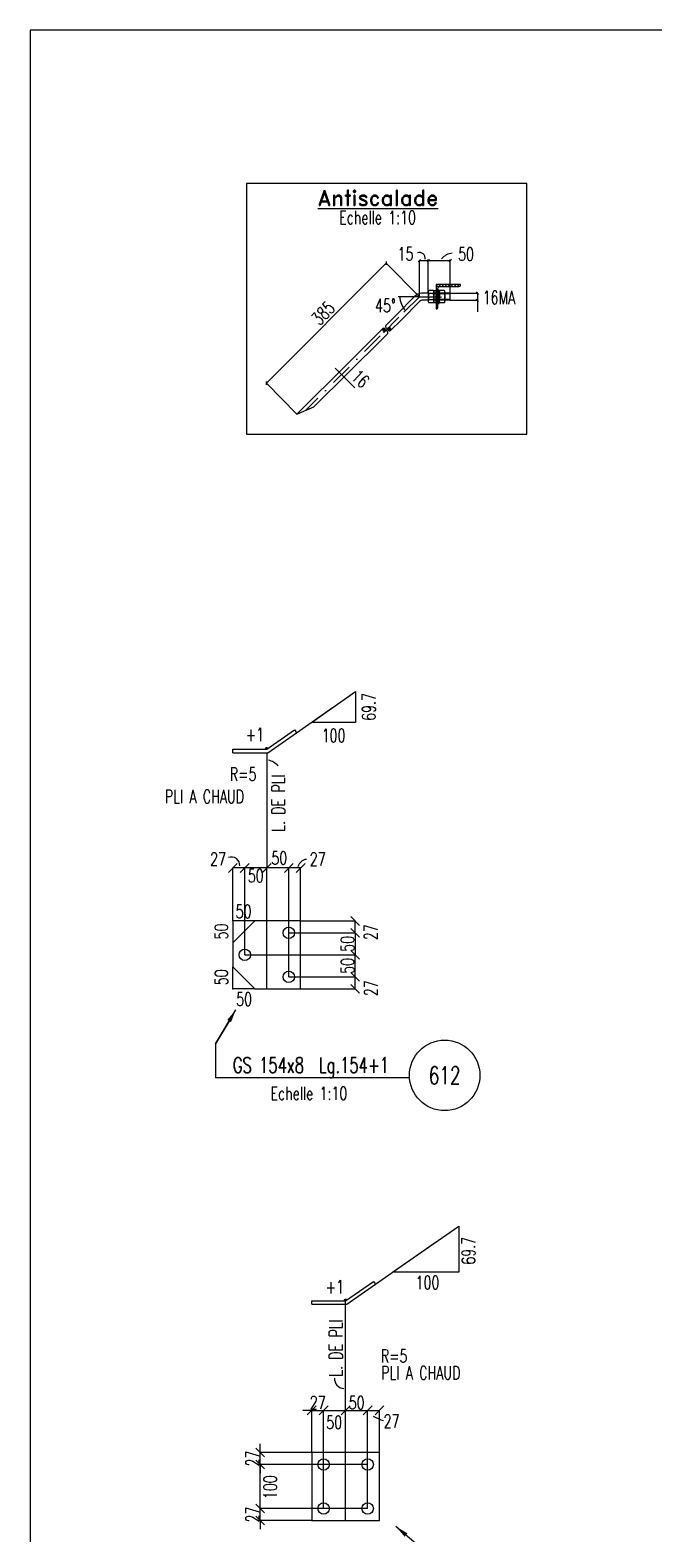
# Model space of a CAD drawing. Extents: x 591592 to 607812, y -3756 to 7724.
# Drawn here: x 591592 to 594425, y 899 to 7724 of the extents above; entities that cross this region are included whole.
import ezdxf
from ezdxf.enums import TextEntityAlignment as Align

# ---------------------------------------------------------------- set-up
doc = ezdxf.new("R2010")
doc.units = 0
doc.header["$LTSCALE"] = 200
doc.header["$MEASUREMENT"] = 0
doc.linetypes.add('DASHDOT', pattern=[1, 0.5, -0.25, 0, -0.25])
doc.linetypes.add('DASHED', pattern=[0.75, 0.5, -0.25])
doc.layers.get('0').update_dxf_attribs({"linetype": 'CONTINUOUS'})
for name, color, linetype in [('BOLLINI_1', 7, 'CONTINUOUS'), ('FORI', 2, 'CONTINUOUS'), ('LINEA-MEDIA', 7, 'CONTINUOUS'), ('LINEA-SOTTILE', 2, 'CONTINUOUS'), ('LINEE_PIASTRA', 2, 'CONTINUOUS'), ('LINEE_PIASTRE', 2, 'CONTINUOUS'), ('LS', 7, 'CONTINUOUS'), ('MZ', 6, 'DASHDOT'), ('PIASTRE', 5, 'CONTINUOUS'), ('PIEGA', 4, 'CONTINUOUS'), ('PIEGA_C_3488_50', 7, 'CONTINUOUS')]:
    doc.layers.add(name, color=color, linetype=linetype)
doc.styles.add('QUOTE', font='ROMANS8.SHX', dxfattribs={"width": 0.7})
doc.styles.add('RD', font='ROMAND8.SHX', dxfattribs={"width": 0.7})
doc.styles.add('RQL', font='ROMANS8.SHX', dxfattribs={"width": 0.7})
doc.styles.add('RS', font='ROMANS8.shx', dxfattribs={"width": 0.7})
doc.styles.get("Standard").update_dxf_attribs({"font": 'ROMANS8.SHX', "width": 0.7})
doc.dimstyles.new('TRATTO', dxfattribs={"dimscale": 0, "dimtxt": 60, "dimasz": 40, "dimexe": 0, "dimexo": 0, "dimgap": 5, "dimtad": 1, "dimrnd": 0.5, "dimdsep": 46, "dimtxsty": 'RS', "dimblk1": 'OBLIQUE', "dimblk2": 'OBLIQUE', "dimsah": 1, "dimcen": 0.09, "dimclrd": 2, "dimclre": 2, "dimclrt": 7, "dimadec": 0, "dimazin": 0, "dimtfac": 1, "dimtix": 1, "dimtmove": 2, "dimatfit": 3, "dimfxl": 1, "dimtolj": 1, "dimtzin": 0, "dimarcsym": 0})

# ---------------------------------------------------------------- blocks, each defined once
blk = doc.blocks.new('*X32')
at = {"color": 0}
for p, q in [((26073.1, 12653.6), (26073.1, 12654.8)), ((26073.1, 12653.3), (26073.1, 12653.3)), ((26073.1, 12652.2), (26073.1, 12653)), ((26073.8, 12654.7), (26073.8, 12655.5)), ((26073.8, 12654.4), (26073.8, 12654.4)), ((26073.8, 12652.5), (26073.8, 12654.1)), ((26073.8, 12652.2), (26073.8, 12652.2)), ((26074.4, 12655.8), (26074.4, 12655.9)), ((26074.4, 12655.5), (26074.4, 12655.5)), ((26074.4, 12653.6), (26074.4, 12655.2)), ((26074.4, 12653.3), (26074.4, 12653.3)), ((26074.4, 12651.8), (26074.4, 12653)), ((26075, 12654.7), (26075, 12656.1)), ((26075, 12654.4), (26075, 12654.4)), ((26075, 12652.5), (26075, 12654.1)), ((26075, 12652.2), (26075, 12652.2)), ((26075, 12651.8), (26075, 12651.9)), ((26075, 12648.1), (26075, 12648.1)), ((26075.6, 12655.8), (26075.6, 12656.1)), ((26075.6, 12655.5), (26075.6, 12655.5)), ((26075.6, 12653.6), (26075.6, 12655.2)), ((26075.6, 12653.3), (26075.6, 12653.3)), ((26075.6, 12652), (26075.6, 12653)), ((26075.6, 12647), (26075.6, 12648.3)), ((26076.2, 12654.7), (26076.2, 12655.9)), ((26076.2, 12654.4), (26076.2, 12654.4)), ((26076.2, 12652.5), (26076.2, 12654.1)), ((26076.2, 12648.1), (26076.2, 12648.3)), ((26076.9, 12653.6), (26076.9, 12655.2)), ((26076.9, 12653.3), (26076.9, 12653.3)), ((26076.9, 12647), (26076.9, 12648.2)), ((26073.8, 12645.9), (26073.8, 12647)), ((26073.8, 12645.6), (26073.8, 12645.6)), ((26073.8, 12644.6), (26073.8, 12645.3)), ((26074.4, 12647), (26074.4, 12647.8)), ((26074.4, 12646.7), (26074.4, 12646.7)), ((26074.4, 12644.8), (26074.4, 12646.4)), ((26074.4, 12644.5), (26074.4, 12644.5)), ((26074.4, 12644.2), (26074.4, 12644.2)), ((26075, 12647.8), (26075, 12647.8)), ((26075, 12645.9), (26075, 12647.5)), ((26075, 12645.6), (26075, 12645.6)), ((26075, 12644), (26075, 12645.3)), ((26075.6, 12646.7), (26075.6, 12646.7)), ((26075.6, 12644.8), (26075.6, 12646.4)), ((26075.6, 12644.5), (26075.6, 12644.5)), ((26075.6, 12644), (26075.6, 12644.2)), ((26076.2, 12647.8), (26076.2, 12647.8)), ((26076.2, 12645.9), (26076.2, 12647.5)), ((26076.2, 12645.6), (26076.2, 12645.6)), ((26076.2, 12644.2), (26076.2, 12645.3)), ((26076.9, 12646.7), (26076.9, 12646.7)), ((26076.9, 12644.8), (26076.9, 12646.4)), ((26077.5, 12645.9), (26077.5, 12647.5)), ((26077.5, 12645.6), (26077.5, 12645.6))]:
    blk.add_line(p, q, dxfattribs=at)
blk = doc.blocks.new('MRKR_98')
blk.add_point((0, 0))
at = {"color": 7, "style": 'QUOTE', "width": 0.5, "flags": 1}
for tag, p in [('TI', (3.7, 6.8)), ('NFORI', (3.7, 5.3)), ('AUX2', (3.7, 4.9)), ('FAM', (3.7, 4.5)), ('AUX1', (3.7, 4.2)), ('COMMESSA', (3.7, 3.8)), ('SPESSORE', (3.7, 2.5)), ('SV', (3.7, 1.8)), ('QUA', (3.7, 1.1)), ('DI_S', (3.7, 6.4)), ('D_S', (3.7, 6)), ('E_S', (3.7, 5.7)), ('MD', (3.7, 3.5)), ('MP', (3.7, 3.2)), ('LARGHEZZA', (3.7, 2.8)), ('NP', (3.7, 2.1)), ('PESO', (3.7, 1.4)), ('LUN', (3.7, 0.8)), ('PROF', (3.7, 0.4)), ('POS', (3.7, 0.1))]:
    blk.add_attdef(tag, p, '', height=0.2, dxfattribs=at)
at = {"color": 7, "flags": 1}
for tag, p in [('LAV1', (5.3, 6.9)), ('LAV2', (5.3, 6.5)), ('LAV3', (5.3, 6.2)), ('LAV4', (5.3, 5.9)), ('LAV5', (5.3, 5.5)), ('LAV6', (5.3, 5.2)), ('LAV7', (5.3, 4.9)), ('LAV8', (5.3, 4.5)), ('LAV9', (5.3, 4.2)), ('LAV10', (5.3, 3.9))]:
    blk.add_attdef(tag, p, '', height=0.2, dxfattribs=at)
blk = doc.blocks.new('16')
blk.add_circle((0, 0), 1)
blk = doc.blocks.new('_OBLIQUE')
at = {"color": 0, "linetype": 'ByBlock'}
blk.add_line((-0.5, -0.5), (0.5, 0.5), dxfattribs=at)
blk = doc.blocks.new('*D144')
at = {"layer": 'LS', "color": 2, "lineweight": -2, "transparency": 16777216}
for p, q in [((592871.2, 1459.8), (592831.2, 1459.8)), ((592871.2, 1268.4), (592871.2, 1459.8)), ((592871.2, 1459.8), (592925.2, 1459.8)), ((592925.2, 1014.4), (592925.2, 1459.8)), ((592925.2, 1459.8), (592965.2, 1459.8))]:
    blk.add_line(p, q, dxfattribs=at)
at = {"layer": 'LS', "color": 2, "lineweight": -2, "transparency": 16777216, "xscale": 40, "yscale": 40, "zscale": 40}
blk.add_blockref('_OBLIQUE', (592871.2, 1459.8), dxfattribs=at)
at = {"layer": 'LS', "color": 2, "lineweight": -2, "transparency": 16777216, "xscale": 40, "yscale": 40, "zscale": 40, "rotation": 180.0000000000001}
blk.add_blockref('_OBLIQUE', (592925.2, 1459.8), dxfattribs=at)
at = {"layer": 'LS', "color": 7, "transparency": 16777216, "insert": (592898.2, 1494.8), "char_height": 60, "attachment_point": 5, "style": 'RS'}
blk.add_mtext('\\A1;27', dxfattribs=at)
blk = doc.blocks.new('*D145')
at = {"layer": 'LS', "color": 2, "lineweight": -2, "transparency": 16777216}
for p, q in [((592925.2, 1214.4), (592925.2, 1459.8)), ((592925.2, 1459.8), (593025.2, 1459.8)), ((593025.2, 1214.4), (593025.2, 1459.8))]:
    blk.add_line(p, q, dxfattribs=at)
at = {"layer": 'LS', "color": 2, "lineweight": -2, "transparency": 16777216, "xscale": 40, "yscale": 40, "zscale": 40, "rotation": 180.0000000000001}
blk.add_blockref('_OBLIQUE', (592925.2, 1459.8), dxfattribs=at)
at = {"layer": 'LS', "color": 2, "lineweight": -2, "transparency": 16777216, "xscale": 40, "yscale": 40, "zscale": 40}
blk.add_blockref('_OBLIQUE', (593025.2, 1459.8), dxfattribs=at)
at = {"layer": 'LS', "color": 7, "transparency": 16777216, "insert": (592973.2, 1405.7), "char_height": 60, "attachment_point": 5, "style": 'RS'}
blk.add_mtext('\\A1;50', dxfattribs=at)
blk = doc.blocks.new('*D146')
at = {"layer": 'LS', "color": 2, "lineweight": -2, "transparency": 16777216}
for p, q in [((593025.2, 1214.4), (593025.2, 1459.8)), ((593025.2, 1459.8), (593125.2, 1459.8)), ((593125.2, 1014.4), (593125.2, 1459.8))]:
    blk.add_line(p, q, dxfattribs=at)
at = {"layer": 'LS', "color": 2, "lineweight": -2, "transparency": 16777216, "xscale": 40, "yscale": 40, "zscale": 40, "rotation": 180.0000000000001}
blk.add_blockref('_OBLIQUE', (593025.2, 1459.8), dxfattribs=at)
at = {"layer": 'LS', "color": 2, "lineweight": -2, "transparency": 16777216, "xscale": 40, "yscale": 40, "zscale": 40}
blk.add_blockref('_OBLIQUE', (593125.2, 1459.8), dxfattribs=at)
at = {"layer": 'LS', "color": 7, "transparency": 16777216, "insert": (593075.2, 1494.8), "char_height": 60, "attachment_point": 5, "style": 'RS'}
blk.add_mtext('\\A1;50', dxfattribs=at)
blk = doc.blocks.new('*D147')
at = {"layer": 'LS', "color": 2, "lineweight": -2, "transparency": 16777216}
for p, q in [((593125.2, 1214.4), (593125.2, 1459.8)), ((593125.2, 1459.8), (593179.2, 1459.8)), ((593179.2, 1268.4), (593179.2, 1459.8))]:
    blk.add_line(p, q, dxfattribs=at)
at = {"layer": 'LS', "color": 2, "lineweight": -2, "transparency": 16777216, "xscale": 40, "yscale": 40, "zscale": 40, "rotation": 180.0000000000001}
blk.add_blockref('_OBLIQUE', (593125.2, 1459.8), dxfattribs=at)
at = {"layer": 'LS', "color": 2, "lineweight": -2, "transparency": 16777216, "xscale": 40, "yscale": 40, "zscale": 40}
blk.add_blockref('_OBLIQUE', (593179.2, 1459.8), dxfattribs=at)
at = {"layer": 'LS', "color": 7, "transparency": 16777216, "insert": (593233.8, 1410.6), "char_height": 60, "attachment_point": 5, "style": 'RS'}
blk.add_mtext('\\A1;27', dxfattribs=at)
blk = doc.blocks.new('*D148')
at = {"layer": 'LS', "color": 2, "lineweight": -2, "transparency": 16777216}
for p, q in [((592637.3, 1014.4), (592637.3, 1054.4)), ((593125.2, 1014.4), (592637.3, 1014.4)), ((592637.3, 960.4), (592637.3, 1014.4)), ((592871.2, 960.4), (592637.3, 960.4)), ((592637.3, 960.4), (592637.3, 920.4))]:
    blk.add_line(p, q, dxfattribs=at)
at = {"layer": 'LS', "color": 2, "lineweight": -2, "transparency": 16777216, "xscale": 40, "yscale": 40, "zscale": 40}
for p, rotation in [((592637.3, 1014.4), 270), ((592637.3, 960.4), 90)]:
    blk.add_blockref('_OBLIQUE', p, dxfattribs=dict(at, rotation=rotation))
at = {"layer": 'LS', "color": 7, "transparency": 16777216, "insert": (592602.3, 987.4), "char_height": 60, "attachment_point": 5, "rotation": 90, "style": 'RS'}
blk.add_mtext('\\A1;27', dxfattribs=at)
blk = doc.blocks.new('*D149')
at = {"layer": 'LS', "color": 2, "lineweight": -2, "transparency": 16777216}
for p, q in [((593125.2, 1214.4), (592637.3, 1214.4)), ((592637.3, 1014.4), (592637.3, 1214.4)), ((592925.2, 1014.4), (592637.3, 1014.4))]:
    blk.add_line(p, q, dxfattribs=at)
at = {"layer": 'LS', "color": 2, "lineweight": -2, "transparency": 16777216, "xscale": 40, "yscale": 40, "zscale": 40}
for p, rotation in [((592637.3, 1214.4), 90), ((592637.3, 1014.4), 270)]:
    blk.add_blockref('_OBLIQUE', p, dxfattribs=dict(at, rotation=rotation))
at = {"layer": 'LS', "color": 7, "transparency": 16777216, "insert": (592682.4, 1111.2), "char_height": 60, "attachment_point": 5, "rotation": 90, "style": 'RS'}
blk.add_mtext('\\A1;100', dxfattribs=at)
blk = doc.blocks.new('*D150')
at = {"layer": 'LS', "color": 2, "lineweight": -2, "transparency": 16777216}
for p, q in [((592637.3, 1268.4), (592637.3, 1308.4)), ((592871.2, 1268.4), (592637.3, 1268.4)), ((592637.3, 1214.4), (592637.3, 1268.4)), ((592925.2, 1214.4), (592637.3, 1214.4)), ((592637.3, 1214.4), (592637.3, 1174.4))]:
    blk.add_line(p, q, dxfattribs=at)
at = {"layer": 'LS', "color": 2, "lineweight": -2, "transparency": 16777216, "xscale": 40, "yscale": 40, "zscale": 40}
for p, rotation in [((592637.3, 1268.4), 270), ((592637.3, 1214.4), 90)]:
    blk.add_blockref('_OBLIQUE', p, dxfattribs=dict(at, rotation=rotation))
at = {"layer": 'LS', "color": 7, "transparency": 16777216, "insert": (592602.3, 1241.4), "char_height": 60, "attachment_point": 5, "rotation": 90, "style": 'RS'}
blk.add_mtext('\\A1;27', dxfattribs=at)
blk = doc.blocks.new('*D191')
at = {"layer": 'LS', "color": 2, "lineweight": -2, "transparency": 16777216}
for p, q in [((592766.9, 3427.2), (593068.6, 3427.2)), ((593068.6, 3373.2), (593068.6, 3427.2)), ((592820.9, 3373.2), (593068.6, 3373.2))]:
    blk.add_line(p, q, dxfattribs=at)
at = {"layer": 'LS', "color": 2, "lineweight": -2, "transparency": 16777216, "xscale": 40, "yscale": 40, "zscale": 40}
for p, rotation in [((593068.6, 3427.2), 90), ((593068.6, 3373.2), 270)]:
    blk.add_blockref('_OBLIQUE', p, dxfattribs=dict(at, rotation=rotation))
at = {"layer": 'LS', "color": 7, "transparency": 16777216, "insert": (593140.3, 3376.2), "char_height": 60, "attachment_point": 5, "rotation": 90, "style": 'RS'}
blk.add_mtext('\\A1;27', dxfattribs=at)
blk = doc.blocks.new('*D188')
at = {"layer": 'LS', "color": 2, "lineweight": -2, "transparency": 16777216}
for p, q in [((592566.9, 3527.2), (593068.6, 3527.2)), ((593068.6, 3427.2), (593068.6, 3527.2)), ((592766.9, 3427.2), (593068.6, 3427.2))]:
    blk.add_line(p, q, dxfattribs=at)
at = {"layer": 'LS', "color": 2, "lineweight": -2, "transparency": 16777216, "xscale": 40, "yscale": 40, "zscale": 40}
for p, rotation in [((593068.6, 3527.2), 90), ((593068.6, 3427.2), 270)]:
    blk.add_blockref('_OBLIQUE', p, dxfattribs=dict(at, rotation=rotation))
at = {"layer": 'LS', "color": 7, "transparency": 16777216, "insert": (593033.6, 3477.2), "char_height": 60, "attachment_point": 5, "rotation": 90, "style": 'RS'}
blk.add_mtext('\\A1;50', dxfattribs=at)
blk = doc.blocks.new('*D190')
at = {"layer": 'LS', "color": 2, "lineweight": -2, "transparency": 16777216}
for p, q in [((592766.9, 3627.2), (593068.6, 3627.2)), ((592820.9, 3681.2), (593068.6, 3681.2)), ((593068.6, 3627.2), (593068.6, 3681.2))]:
    blk.add_line(p, q, dxfattribs=at)
at = {"layer": 'LS', "color": 2, "lineweight": -2, "transparency": 16777216, "xscale": 40, "yscale": 40, "zscale": 40}
for p, rotation in [((593068.6, 3681.2), 90), ((593068.6, 3627.2), 270)]:
    blk.add_blockref('_OBLIQUE', p, dxfattribs=dict(at, rotation=rotation))
at = {"layer": 'LS', "color": 7, "transparency": 16777216, "insert": (593139.3, 3630.4), "char_height": 60, "attachment_point": 5, "rotation": 90, "style": 'RS'}
blk.add_mtext('\\A1;27', dxfattribs=at)
blk = doc.blocks.new('*D151')
at = {"layer": 'LS', "color": 2, "lineweight": -2, "transparency": 16777216}
for p, q in [((592766.9, 3627.2), (592766.9, 3921.5)), ((592820.9, 3921.5), (592766.9, 3921.5)), ((592820.9, 3681.2), (592820.9, 3921.5))]:
    blk.add_line(p, q, dxfattribs=at)
at = {"layer": 'LS', "color": 2, "lineweight": -2, "transparency": 16777216, "xscale": 40, "yscale": 40, "zscale": 40, "rotation": 180}
blk.add_blockref('_OBLIQUE', (592766.9, 3921.5), dxfattribs=at)
at = {"layer": 'LS', "color": 2, "lineweight": -2, "transparency": 16777216, "xscale": 40, "yscale": 40, "zscale": 40}
blk.add_blockref('_OBLIQUE', (592820.9, 3921.5), dxfattribs=at)
at = {"layer": 'LS', "color": 7, "transparency": 16777216, "insert": (592898.1, 3961.4), "char_height": 60, "attachment_point": 5, "style": 'RS'}
blk.add_mtext('\\A1;27', dxfattribs=at)
blk = doc.blocks.new('*D152')
at = {"layer": 'LS', "color": 2, "lineweight": -2, "transparency": 16777216}
for p, q in [((592666.9, 3681.2), (592666.9, 3921.5)), ((592766.9, 3921.5), (592666.9, 3921.5)), ((592766.9, 3427.2), (592766.9, 3921.5))]:
    blk.add_line(p, q, dxfattribs=at)
at = {"layer": 'LS', "color": 2, "lineweight": -2, "transparency": 16777216, "xscale": 40, "yscale": 40, "zscale": 40, "rotation": 180}
blk.add_blockref('_OBLIQUE', (592666.9, 3921.5), dxfattribs=at)
at = {"layer": 'LS', "color": 2, "lineweight": -2, "transparency": 16777216, "xscale": 40, "yscale": 40, "zscale": 40}
blk.add_blockref('_OBLIQUE', (592766.9, 3921.5), dxfattribs=at)
at = {"layer": 'LS', "color": 7, "transparency": 16777216, "insert": (592723.9, 3966.8), "char_height": 60, "attachment_point": 5, "style": 'RS'}
blk.add_mtext('\\A1;50', dxfattribs=at)
blk = doc.blocks.new('*D153')
at = {"layer": 'LS', "color": 2, "lineweight": -2, "transparency": 16777216}
for p, q in [((592566.9, 3527.2), (592566.9, 3921.5)), ((592666.9, 3921.5), (592566.9, 3921.5)), ((592666.9, 3681.2), (592666.9, 3921.5))]:
    blk.add_line(p, q, dxfattribs=at)
at = {"layer": 'LS', "color": 2, "lineweight": -2, "transparency": 16777216, "xscale": 40, "yscale": 40, "zscale": 40, "rotation": 180}
blk.add_blockref('_OBLIQUE', (592566.9, 3921.5), dxfattribs=at)
at = {"layer": 'LS', "color": 2, "lineweight": -2, "transparency": 16777216, "xscale": 40, "yscale": 40, "zscale": 40}
blk.add_blockref('_OBLIQUE', (592666.9, 3921.5), dxfattribs=at)
at = {"layer": 'LS', "color": 7, "transparency": 16777216, "insert": (592616.9, 3886.5), "char_height": 60, "attachment_point": 5, "style": 'RS'}
blk.add_mtext('\\A1;50', dxfattribs=at)
blk = doc.blocks.new('*D154')
at = {"layer": 'LS', "color": 2, "lineweight": -2, "transparency": 16777216}
for p, q in [((592512.9, 3681.2), (592512.9, 3921.5)), ((592566.9, 3921.5), (592512.9, 3921.5)), ((592566.9, 3527.2), (592566.9, 3921.5))]:
    blk.add_line(p, q, dxfattribs=at)
at = {"layer": 'LS', "color": 2, "lineweight": -2, "transparency": 16777216, "xscale": 40, "yscale": 40, "zscale": 40, "rotation": 180}
blk.add_blockref('_OBLIQUE', (592512.9, 3921.5), dxfattribs=at)
at = {"layer": 'LS', "color": 2, "lineweight": -2, "transparency": 16777216, "xscale": 40, "yscale": 40, "zscale": 40}
blk.add_blockref('_OBLIQUE', (592566.9, 3921.5), dxfattribs=at)
at = {"layer": 'LS', "color": 7, "transparency": 16777216, "insert": (592445.8, 3962.1), "char_height": 60, "attachment_point": 5, "style": 'RS'}
blk.add_mtext('\\A1;27', dxfattribs=at)
blk = doc.blocks.new('LPIEGA')
at = {"color": 0, "linetype": 'ByBlock'}
blk.add_line((0, 0), (1, 0), dxfattribs=at)
at = {"color": 0}
for tag, p in [('VUOTO3', (1, 13)), ('VUOTO2', (1, 11)), ('VUOTO1', (1, 9))]:
    blk.add_attdef(tag, p, '', height=1, dxfattribs=at)
at = {"color": 0, "flags": 1}
for tag, p in [('ANG_PIE', (1, 7)), ('INC_PIE', (1, 5)), ('CF', (1, 3)), ('RAGGIO', (1, 1))]:
    blk.add_attdef(tag, p, '', height=1, dxfattribs=at)
blk = doc.blocks.new('xxx')
blk.add_circle((0, 0), 8)
at = {"color": 3, "style": 'RQL', "width": 0.7}
blk.add_attdef('POS', text='', height=4, dxfattribs=at).set_placement((0, 0), align=Align.MIDDLE)
at = {"style": 'RQL', "width": 0.7, "flags": 1}
blk.add_attdef('TIPO', (-0.39, -8.66), '', height=2, dxfattribs=at)
at = {"color": 3, "style": 'RQL', "width": 0.7, "flags": 1}
blk.add_attdef('POS1', (-0.39, -5.42), '', height=2, dxfattribs=at)
blk = doc.blocks.new('*D189')
at = {"layer": 'LS', "color": 2, "lineweight": -2, "transparency": 16777216}
for p, q in [((592766.9, 3627.2), (593068.6, 3627.2)), ((593068.6, 3627.2), (593068.6, 3527.2)), ((592566.9, 3527.2), (593068.6, 3527.2))]:
    blk.add_line(p, q, dxfattribs=at)
at = {"layer": 'LS', "color": 2, "lineweight": -2, "transparency": 16777216, "xscale": 40, "yscale": 40, "zscale": 40}
for p, rotation in [((593068.6, 3627.2), 90), ((593068.6, 3527.2), 270)]:
    blk.add_blockref('_OBLIQUE', p, dxfattribs=dict(at, rotation=rotation))
at = {"layer": 'LS', "color": 7, "transparency": 16777216, "insert": (593033.6, 3577.2), "char_height": 60, "attachment_point": 5, "rotation": 90, "style": 'RS'}
blk.add_mtext('\\A1;50', dxfattribs=at)

msp = doc.modelspace()

# ---------------------------------------------------------------- hatches: boundary and pattern name
at = {"layer": 'LS'}
h = msp.add_hatch(dxfattribs=at)
h.set_pattern_fill('_U', color=6, scale=10, angle=-45, style=0, pattern_type=0)
h.set_pattern_definition([(315, (582813.327, 28927.984), (7.071068, 7.071068), [])])
edge = h.paths.add_edge_path()
edge.add_line((593436.296, 6569.34), (593436.296, 6459.34))
edge.add_line((593436.296, 6459.34), (593439.296, 6459.34))
edge.add_arc((593439.296, 6464.34), 5, -90, 0)
edge.add_line((593444.296, 6464.34), (593444.296, 6551.34))
edge.add_arc((593454.296, 6551.34), 10, 90, 180, ccw=False)
edge.add_line((593454.296, 6561.34), (593541.296, 6561.34))
edge.add_arc((593541.296, 6566.34), 5, -90, 0)
edge.add_line((593546.296, 6566.34), (593546.296, 6569.34))
edge.add_line((593546.296, 6569.34), (593436.296, 6569.34))

# ---------------------------------------------------------------- linework, layer by layer
at = {"color": 2, "linetype": 'ByBlock'}
for p, q in [((593354.963, 6671.92), (593365.629, 6682.587)), ((593400.296, 6677.254), (593360.296, 6677.254)), ((593394.963, 6671.92), (593405.629, 6682.587)), ((593394.963, 6671.92), (593405.629, 6682.587)), ((593400.296, 6530.34), (593400.296, 6682.587)), ((593400.296, 6530.34), (593400.296, 6682.587)), ((593500.296, 6677.254), (593400.296, 6677.254)), ((593494.963, 6671.92), (593505.629, 6682.587)), ((593494.963, 6671.92), (593505.629, 6682.587)), ((593500.296, 6514.34), (593500.296, 6682.587)), ((593500.296, 6514.34), (593500.296, 6682.587)), ((593497.796, 6530.34), (593623.72, 6530.34)), ((593497.796, 6498.34), (593623.72, 6498.34)), ((592664.742, 6129.035), (592664.742, 6113.95))]:
    msp.add_line(p, q, dxfattribs=at)
at = {"color": 2, "linetype": 'DASHED'}
for p, q in [((592612.89, 3681.16), (592512.89, 3681.16)), ((592512.89, 3681.16), (592512.89, 3581.16)), ((592512.89, 3373.16), (592512.89, 3473.16)), ((592612.89, 3373.16), (592512.89, 3373.16))]:
    msp.add_line(p, q, dxfattribs=at)
at = {"layer": 'LINEA-MEDIA'}
for p, q in [((593339.776, 6516.448), (593255.954, 6432.626)), ((593362.404, 6493.821), (593278.582, 6409.998)), ((593400.296, 6530.34), (593369.554, 6530.34)), ((593400.296, 6498.34), (593371.247, 6498.34)), ((593400.296, 6535.34), (593400.296, 6493.34)), ((593400.296, 6530.34), (593400.296, 6498.34)), ((593400.296, 6530.34), (593400.296, 6498.34)), ((593423.096, 6542.34), (593403.496, 6542.34)), ((593423.096, 6528.34), (593403.496, 6528.34)), ((593423.096, 6500.34), (593403.496, 6500.34)), ((593423.096, 6486.34), (593403.496, 6486.34)), ((593426.296, 6535.34), (593426.296, 6493.34)), ((593475.361, 6530.34), (593426.296, 6530.34)), ((593475.361, 6498.34), (593426.296, 6498.34)), ((593450.296, 6535.34), (593450.296, 6493.34)), ((593473.096, 6542.34), (593453.496, 6542.34)), ((593473.096, 6528.34), (593453.496, 6528.34)), ((593473.096, 6500.34), (593453.496, 6500.34)), ((593473.096, 6486.34), (593453.496, 6486.34)), ((593476.296, 6535.34), (593476.296, 6493.34)), ((593497.629, 6530.34), (593476.296, 6530.34)), ((593497.629, 6498.34), (593476.296, 6498.34)), ((593497.629, 6530.34), (593497.629, 6498.34)), ((593255.954, 6432.626), (593207.027, 6383.698)), ((593193.585, 6370.256), (593036.539, 6213.211)), ((593216.212, 6347.629), (593193.517, 6324.934)), ((593278.582, 6409.998), (593229.654, 6361.071)), ((593193.517, 6324.934), (592881.162, 6013.878)), ((593036.539, 6213.211), (592803.907, 5981.878)), ((592803.907, 5981.878), (592881.162, 6013.878))]:
    msp.add_line(p, q, dxfattribs=at)
for centre, radius, start, end in [((593373.718, 6482.507), 48, 94.7760309, 135), ((593373.718, 6482.507), 16, 98.2771291, 135), ((593409.552, 6535.34), 9.256, 130.8656574, 229.1343426), ((593432.521, 6514.34), 32.225, 154.2499969, 205.7500031), ((593409.552, 6493.34), 9.256, 130.8656574, 229.1343426), ((593417.04, 6535.34), 9.256, 310.8656574, 49.1343426), ((593394.071, 6514.34), 32.225, 334.2499969, 25.7500031), ((593417.04, 6493.34), 9.256, 310.8656574, 49.1343426), ((593459.552, 6535.34), 9.256, 130.8656574, 229.1343426), ((593482.521, 6514.34), 32.225, 154.2499969, 205.7500031), ((593459.552, 6493.34), 9.256, 130.8656574, 229.1343426), ((593467.04, 6535.34), 9.256, 310.8656574, 49.1343426), ((593444.071, 6514.34), 32.225, 334.2499969, 25.7500031), ((593467.04, 6493.34), 9.256, 310.8656574, 49.1343426), ((593450.963, 6514.34), 49.333, 341.0753556, 18.9246444), ((593200.514, 6365.872), 8.2, 147.6803835, 302.3196165), ((593197.969, 6363.327), 8.2, 327.6803835, 122.3196165), ((593209.282, 6352.013), 8.2, 327.6803835, 122.3196165), ((593213.956, 6379.314), 8.2, 147.6803835, 302.3196165), ((593225.27, 6368), 8.2, 147.6803835, 302.3196165), ((593222.724, 6365.455), 8.2, 327.6803835, 122.3196165)]:
    msp.add_arc(centre, radius, start, end, dxfattribs=at)
at = {"layer": 'LINEA-SOTTILE', "linetype": 'DASHED', "ltscale": 0.2}
for p, q in [((593475.361, 6527.674), (593426.296, 6527.674)), ((593475.361, 6501.007), (593426.296, 6501.007)), ((593497.629, 6527.674), (593476.296, 6527.674)), ((593497.629, 6501.007), (593476.296, 6501.007))]:
    msp.add_line(p, q, dxfattribs=at)
at = {"layer": 'LINEE_PIASTRA'}
for p, q in [((592612.89, 3681.16), (592512.89, 3581.16)), ((592612.89, 3373.16), (592512.89, 3473.16))]:
    msp.add_line(p, q, dxfattribs=at)
at = {"layer": 'LINEE_PIASTRE'}
for p, q in [((592666.89, 4460.31), (592793.229, 4548.369)), ((592671.915, 4444.31), (592802.378, 4535.243)), ((592793.229, 4548.369), (592802.378, 4535.243)), ((592512.89, 4444.31), (592512.89, 4460.31)), ((592512.89, 4460.31), (592666.89, 4460.31)), ((592512.89, 4444.31), (592671.915, 4444.31)), ((592820.89, 3681.16), (592612.89, 3681.16)), ((592820.89, 3373.16), (592820.89, 3681.16)), ((592512.89, 3581.16), (592512.89, 3473.16)), ((592612.89, 3373.16), (592820.89, 3373.16)), ((593025.161, 1957.367), (593151.5, 2045.426)), ((593030.187, 1941.367), (593160.649, 2032.299)), ((593151.5, 2045.426), (593160.649, 2032.299)), ((592871.161, 1941.367), (592871.161, 1957.367)), ((592871.161, 1957.367), (593025.161, 1957.367)), ((592871.161, 1941.367), (593030.187, 1941.367)), ((592871.161, 1268.386), (592871.161, 960.386)), ((593179.161, 1268.386), (592871.161, 1268.386)), ((593179.161, 960.386), (593179.161, 1268.386)), ((592871.161, 960.386), (593179.161, 960.386))]:
    msp.add_line(p, q, dxfattribs=at)
for points, const_width in [([(592671.094, 4463.241, 0.73405927), (592661.765, 4460.31)], 9.75), ([(593029.263, 1960.226, 0.73405927), (593020.161, 1957.367)], 10)]:
    msp.add_lwpolyline(points, format="xyb", dxfattribs=dict(at, const_width=const_width))
at = {"layer": 'LS', "color": 2}
for p, q in [((593209.602, 6666.353), (592665.125, 6121.875)), ((593209.219, 6673.512), (593209.219, 6658.427)), ((593360.296, 6514.34), (593209.602, 6666.353)), ((593360.296, 6514.34), (593360.296, 6677.254)), ((593360.296, 6514.34), (593263.465, 6514.34)), ((593623.72, 6530.34), (593623.72, 6445.795)), ((592978.073, 6189.787), (593067.227, 6100.633)), ((592803.907, 5981.878), (592665.125, 6121.875))]:
    msp.add_line(p, q, dxfattribs=at)
at = {"layer": 'LS', "color": 6}
for p, q in [((593444.296, 6514.34), (593450.296, 6520.34)), ((593444.296, 6508.34), (593450.296, 6514.34)), ((592802.378, 4535.243), (592970.184, 4652.203)), ((592666.89, 4444.31), (592666.89, 3921.473)), ((592433.607, 3122.746), (592526.868, 3278.294)), ((593312.267, 2968.6), (592433.607, 2968.6)), ((593160.649, 2032.299), (593438.537, 2225.988)), ((593025.161, 1459.773), (593025.161, 1957.367)), ((593439.61, 773.874), (593253.868, 933.044))]:
    msp.add_line(p, q, dxfattribs=at)
at = {"layer": 'LS', "color": 2, "linetype": 'ByBlock'}
for p, q in [((593618.386, 6535.674), (593629.053, 6525.007)), ((593618.386, 6503.674), (593629.053, 6493.007))]:
    msp.add_line(p, q, dxfattribs=at)
at = {"layer": 'LS', "color": 8}
msp.add_lwpolyline([(591591.982, 7724.403), (591591.982, -3755.597), (604311.982, -3755.597), (604311.982, -2155.597), (607811.982, -2155.597), (607811.982, 7724.403), (591591.982, 7724.403)], close=True, dxfattribs=at)
at = {"layer": 'LS', "color": 3}
msp.add_lwpolyline([(592575.264, 5889.795), (593848.27, 5889.795), (593848.27, 7027.685), (592575.264, 7027.685)], close=True, dxfattribs=at)
at = {"layer": 'LS', "color": 6}
msp.add_lwpolyline([(593436.296, 6569.34), (593436.296, 6459.34), (593439.296, 6459.34, 0.41421356), (593444.296, 6464.34), (593444.296, 6551.34, -0.41421356), (593454.296, 6561.34), (593541.296, 6561.34, 0.41421356), (593546.296, 6566.34), (593546.296, 6569.34)], format="xyb", close=True, dxfattribs=at)
for points in [[(593426.296, 6487.34), (593436.296, 6487.34), (593436.296, 6541.34), (593426.296, 6541.34)], [(593444.296, 6484.074), (593450.296, 6484.074), (593450.296, 6544.607), (593444.296, 6544.607)], [(593070.184, 4721.903), (593070.184, 4582.503), (592870.184, 4582.503)], [(593538.537, 2295.688), (593538.537, 2086.588), (593238.537, 2086.588)]]:
    msp.add_lwpolyline(points, close=True, dxfattribs=at)
msp.add_lwpolyline([(592496.014, 3226.835), (592433.607, 3122.746), (592433.607, 2968.6)], dxfattribs=at)
for centre, radius, start, end in [((593359.215, 6687.265), 27.56, 354.1117869, 106.9520181), ((593513.595, 6644.892), 66.782, 93.6543657, 142.0048317), ((592654.802, 4328.852), 84.37, 41.4665545, 76.6414805), ((592505.965, 3932.877), 38.65, 357.1435057, 109.9855158), ((592853.089, 3914.647), 46.526, 97.4105433, 164.2631298), ((593020.137, 1604.518), 45.797, 177.9839388, 265.2014293), ((593278.241, 1670.783), 269.637, 241.6999407, 252.580097)]:
    msp.add_arc(centre, radius, start, end, dxfattribs=at)
at = {"layer": 'LS', "color": 2}
msp.add_arc((593360.296, 6514.34), 88.897, 180, 225, dxfattribs=at)
for points in [[(593271.399, 6514.34), (593268.732, 6506.34), (593274.065, 6506.34)], [(593297.436, 6451.48), (593293.712, 6459.046), (593289.917, 6455.298)], [(592995.594, 6172.266), (592991.125, 6181.345), (592986.571, 6176.847)], [(593018.221, 6149.638), (593027.3, 6145.169), (593022.803, 6140.616)]]:
    msp.add_solid(points, dxfattribs=at)
at = {"layer": 'LS', "color": 6}
for points in [[(592487.438, 3231.977), (592526.868, 3278.294), (592504.591, 3221.693)], [(593305.935, 901.595), (593253.868, 933.044), (593292.921, 886.409)]]:
    msp.add_solid(points, dxfattribs=at)
at = {"layer": 'MZ'}
for p, q in [((593360.296, 6514.34), (593267.268, 6421.312)), ((593360.296, 6514.34), (593500.296, 6514.34)), ((593267.268, 6421.312), (593182.203, 6336.247)), ((593182.203, 6336.247), (592842.535, 5997.878))]:
    msp.add_line(p, q, dxfattribs=at)
at = {"layer": 'PIEGA', "color": 6}
for p, q in [((592666.89, 3373.16), (592666.89, 3681.16)), ((593025.161, 960.386), (593025.161, 1268.386))]:
    msp.add_line(p, q, dxfattribs=at)

# ---------------------------------------------------------------- block references
at = {"layer": 'BOLLINI_1', "xscale": 19.9999999995, "yscale": 19.9999999995, "zscale": 19.9999999995}
msp.add_blockref('xxx', (593474.852, 2980.292), dxfattribs=at).add_auto_attribs({'POS': '612'})
at = {"layer": 'FORI', "xscale": 26, "yscale": 26, "zscale": 26}
for p, rotation in [((592766.89, 3627.16), 314.9999999991892), ((592566.89, 3527.16), 298.078516422), ((592766.89, 3427.16), 314.9999999991892), ((592925.161, 1214.386), 298.078516422), ((593125.161, 1214.386), 314.9999999991892), ((592925.161, 1014.386), 298.078516422), ((593125.161, 1014.386), 314.9999999991892)]:
    msp.add_blockref('16', p, dxfattribs=dict(at, rotation=rotation))
at = {"layer": 'LINEA-MEDIA', "xscale": 3.199999999999997, "yscale": 3.199999999999997, "zscale": 3.199999999999997, "rotation": 270}
msp.add_blockref('*X32', (552731.468, 89806.567), dxfattribs=at)
at = {"layer": 'PIASTRE'}
ref = msp.add_blockref('MRKR_98', (592512.89, 3373.16), dxfattribs=dict(at, xscale=2, yscale=2, zscale=2))
ref.add_attrib('PROF', 'GS 154x8  Lg.154+1', (592512.89, 2991.794), dxfattribs={"layer": '0', "color": 2, "height": 70, "style": 'RS', "width": 0.7})
ref = msp.add_blockref('MRKR_98', (592871.161, 960.386), dxfattribs=dict(at, xscale=2, yscale=2, zscale=2))
ref.add_attrib('PROF', 'GS 154x8  Lg.154+1', (592640.826, 642.263), dxfattribs={"layer": '0', "color": 2, "height": 70, "style": 'RS', "width": 0.7})
at = {"layer": 'PIEGA_C_3488_50'}
ref = msp.add_blockref('LPIEGA', (592666.89, 3373.16), dxfattribs=dict(at, xscale=308, zscale=308, rotation=90))
ref.add_attrib('RAGGIO', 'R=5', (592499.332, 4317.177), dxfattribs={"layer": '0', "color": 7, "height": 60, "style": 'RS', "width": 0.7})
ref.add_attrib('CF', 'PLI A CHAUD', (592203.717, 4216.054), dxfattribs={"layer": '0', "color": 7, "height": 60, "style": 'RS', "width": 0.7})
ref.add_attrib('INC_PIE', '+1', (592571.532, 4497.442), dxfattribs={"layer": '0', "color": 7, "height": 60, "style": 'RS', "width": 0.7})
ref = msp.add_blockref('LPIEGA', (593025.161, 960.386), dxfattribs=dict(at, xscale=308, zscale=308, rotation=90))
ref.add_attrib('RAGGIO', 'R=5', (593184.801, 1676.926), dxfattribs={"layer": '0', "color": 7, "height": 60, "style": 'RS', "width": 0.7})
ref.add_attrib('CF', 'PLI A CHAUD', (593186.439, 1600.039), dxfattribs={"layer": '0', "color": 7, "height": 60, "style": 'RS', "width": 0.7})
ref.add_attrib('INC_PIE', '+1', (592934.816, 1991.021), dxfattribs={"layer": '0', "color": 7, "height": 60, "style": 'RS', "width": 0.7})

# ---------------------------------------------------------------- texts
at = {"color": 7, "style": 'RS', "width": 0.7}
for p in [(592749.623, 4086.186), (593010.951, 1612.966)]:
    msp.add_text('L. DE PLI', height=60, rotation=90, dxfattribs=at).set_placement(p)
at = {"layer": 'LS', "color": 3, "style": 'RD'}
msp.add_text('%%UAntiscalade', height=70, dxfattribs=at).set_placement((593171.908, 6962.917), align=Align.MIDDLE)
at = {"layer": 'LS', "color": 7, "style": 'RS', "width": 0.7}
for p in [(592995.481, 6843.821), (592683.662, 2868.76)]:
    msp.add_text('Echelle 1:10', height=60, dxfattribs=at).set_placement(p)
for s, p in [('15', (593296.967, 6708.463)), ('50', (593571.989, 6707.961))]:
    msp.add_text(s, height=60, dxfattribs=at).set_placement(p, align=Align.MIDDLE_CENTER)
for s, rotation, p in [('385', 46.0683762, (592922.518, 6439.527)), ('16', 316.8544376, (593092.695, 6142.241)), ('69.7', 90, (593130.184, 4652.203)), ('69.7', 90, (593582.697, 2184.254))]:
    msp.add_text(s, height=60, rotation=rotation, dxfattribs=at).set_placement(p, align=Align.MIDDLE)
for s, p in [('45%%D', (593205.914, 6474)), ('16MA', (593721.224, 6510.817)), ('100', (592970.184, 4522.503)), ('100', (593396.778, 2040.164))]:
    msp.add_text(s, height=60, dxfattribs=at).set_placement(p, align=Align.MIDDLE)
at = {"layer": 'LS', "color": 2, "style": 'RS', "width": 0.7}
for p in [(592561.761, 3724.482), (592564.018, 3326.454)]:
    msp.add_text('50', height=60, dxfattribs=at).set_placement(p, align=Align.MIDDLE)
for p in [(592460.591, 3633.415), (592460.591, 3425.415)]:
    msp.add_text('50', height=60, rotation=90, dxfattribs=at).set_placement(p, align=Align.MIDDLE)

# ---------------------------------------------------------------- dimensions: what is measured, and where the dimension line sits
at = {"layer": 'LS'}
for base, p1, p2, angle, text, picture, middle, dimtype in [((592512.89, 3921.473), (592566.89, 3527.16), (592512.89, 3681.16), 180, '27', '*D154', (592445.83, 3962.061), 128), ((592666.89, 3921.473), (592766.89, 3427.16), (592666.89, 3681.16), 180, '50', '*D152', (592723.868, 3966.784), 128), ((592766.89, 3921.473), (592820.89, 3681.16), (592766.89, 3627.16), 180, '27', '*D151', (592898.069, 3961.408), 128), ((593068.636, 3681.16), (592766.89, 3627.16), (592820.89, 3681.16), 90, '27', '*D190', (593139.258, 3630.374), 160), ((593068.636, 3427.16), (592820.89, 3373.16), (592766.89, 3427.16), 90, '27', '*D191', (593140.331, 3376.16), 160), ((592637.315, 1214.386), (592925.161, 1014.386), (593125.161, 1214.386), 90, '100', '*D149', (592682.382, 1111.156), 128)]:
    dim = msp.add_linear_dim(base=base, p1=p1, p2=p2, angle=angle, text=text, dimstyle='TRATTO', override={"dimscale": 1}, dxfattribs=at)
    dim.commit()
    dim.dimension.update_dxf_attribs({"geometry": picture, "text_midpoint": middle, "dimtype": dimtype})
for base, p1, p2, angle, text, picture, middle in [((592566.89, 3921.473), (592666.89, 3681.16), (592566.89, 3527.16), 180, '50', '*D153', (592616.89, 3886.473)), ((593068.636, 3527.16), (592766.89, 3627.16), (592566.89, 3527.16), 270, '50', '*D189', (593033.636, 3577.16)), ((593068.636, 3527.16), (592766.89, 3427.16), (592566.89, 3527.16), 90, '50', '*D188', (593033.636, 3477.16)), ((592637.315, 1268.386), (592925.161, 1214.386), (592871.161, 1268.386), 90, '27', '*D150', (592602.315, 1241.386)), ((592637.315, 1014.386), (592871.161, 960.386), (593125.161, 1014.386), 90, '27', '*D148', (592602.315, 987.386))]:
    dim = msp.add_linear_dim(base=base, p1=p1, p2=p2, angle=angle, text=text, dimstyle='TRATTO', override={"dimscale": 1}, dxfattribs=at)
    dim.commit()
    dim.dimension.update_dxf_attribs({"geometry": picture, "text_midpoint": middle})
for base, p1, p2, text, picture, middle in [((592925.161, 1459.773), (592871.161, 1268.386), (592925.161, 1014.386), '27', '*D144', (592898.161, 1494.773)), ((593125.161, 1459.773), (593025.161, 1214.386), (593125.161, 1014.386), '50', '*D146', (593075.161, 1494.773))]:
    dim = msp.add_linear_dim(base=base, p1=p1, p2=p2, text=text, dimstyle='TRATTO', override={"dimscale": 1}, dxfattribs=at)
    dim.commit()
    dim.dimension.update_dxf_attribs({"geometry": picture, "text_midpoint": middle})
for base, p1, p2, text, picture, middle in [((593025.161, 1459.773), (592925.161, 1214.386), (593025.161, 1214.386), '50', '*D145', (592973.242, 1405.731)), ((593179.161, 1459.773), (593125.161, 1214.386), (593179.161, 1268.386), '27', '*D147', (593233.836, 1410.645))]:
    dim = msp.add_linear_dim(base=base, p1=p1, p2=p2, text=text, dimstyle='TRATTO', override={"dimscale": 1}, dxfattribs=at)
    dim.commit()
    dim.dimension.update_dxf_attribs({"geometry": picture, "text_midpoint": middle, "dimtype": 128})

doc.saveas('drawing.dxf')
